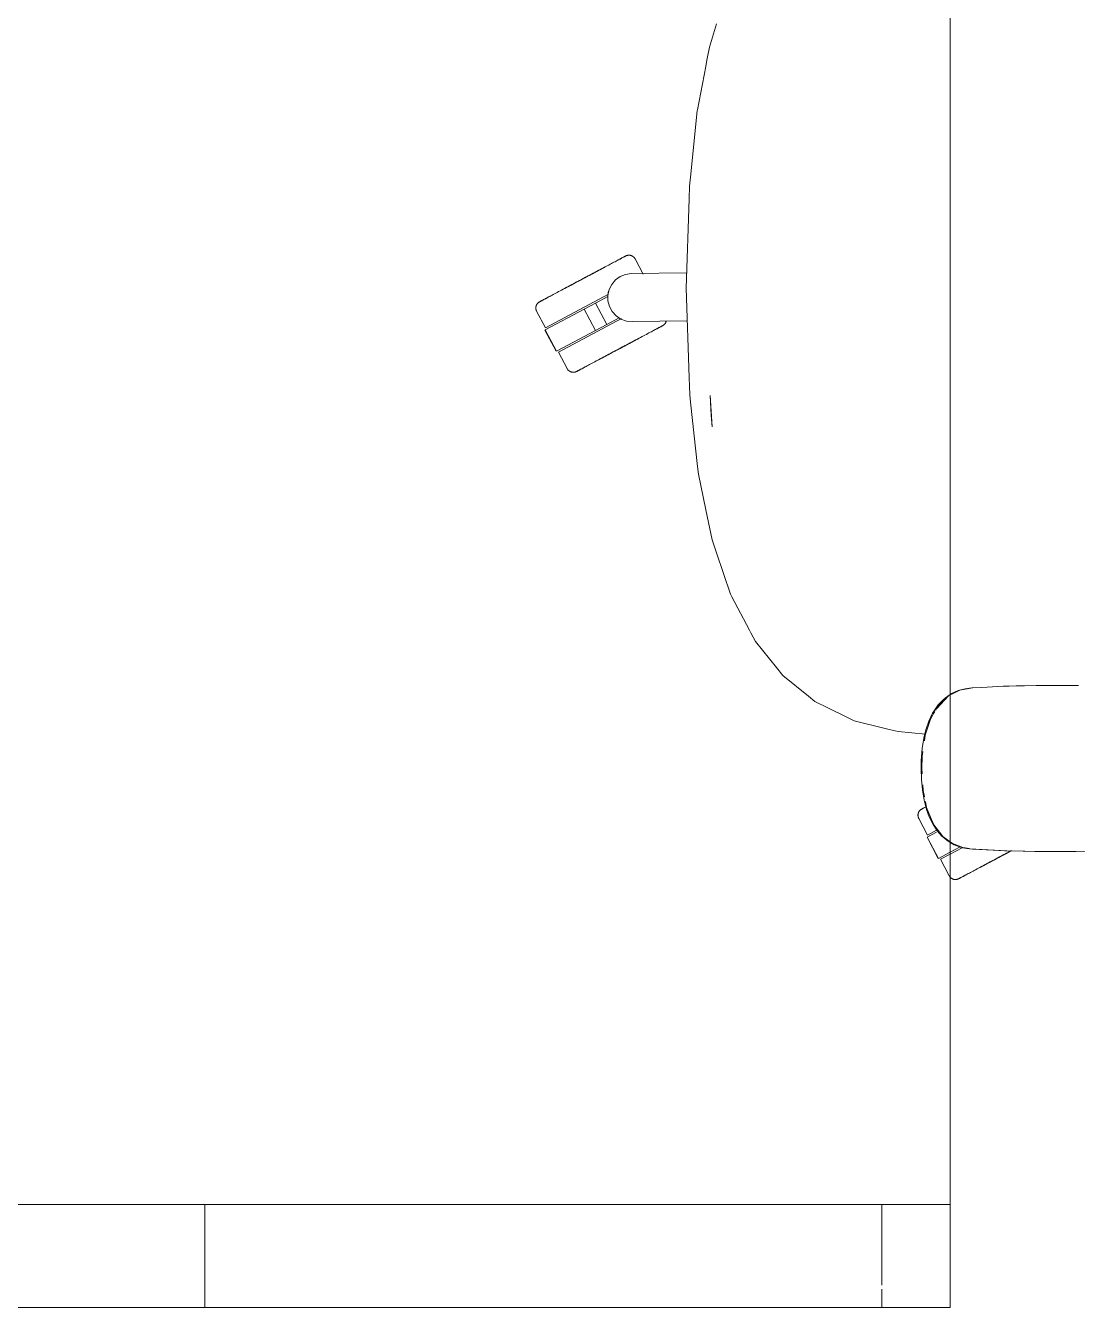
# Model space of a CAD drawing. Header units: millimetres. Extents: x 90978 to 295199, y -4084 to 97293.
# Drawn here: x 199458 to 200071, y 30563 to 31310 of the extents above; entities that cross this region are included whole.
import ezdxf

# ---------------------------------------------------------------- set-up
doc = ezdxf.new("R2010")
doc.units = ezdxf.units.MM
doc.header["$MEASUREMENT"] = 0
doc.layers.add('G-IMPT', color=8, linetype='CONTINUOUS', lineweight=9)
doc.layers.add('I-FURN', color=8, linetype='CONTINUOUS', lineweight=9)

msp = doc.modelspace()

# ---------------------------------------------------------------- linework, layer by layer
at = {"layer": 'G-IMPT'}
for p, q in [((199860.71, 31311.17), (199856.51, 31297.56)), ((199856.51, 31297.56), (199855.05, 31289.96)), ((199854.35, 31286.29), (199855.05, 31289.96)), ((199854.35, 31286.29), (199849.48, 31260.91)), ((199849.39, 31260.45), (199845.57, 31223.46)), ((199849.39, 31260.45), (199849.48, 31260.91)), ((199845.57, 31223.46), (199844.84, 31216.39)), ((199844.62, 31209.13), (199844.84, 31216.39)), ((199843, 31156.97), (199844.62, 31209.13)), ((199844.7, 31104.79), (199843, 31156.97)), ((199844.7, 31104.79), (199845.03, 31094.84)), ((199845.51, 31090.47), (199845.03, 31094.84)), ((199845.51, 31090.47), (199849.64, 31053.03)), ((199856.91, 31094.31), (199858.16, 31076.03)), ((199856.91, 31094.31), (199857.55, 31082.97)), ((199858.16, 31076.03), (199857.55, 31082.97)), ((199850.13, 31048.61), (199849.64, 31053.03)), ((199854.47, 31027.67), (199850.13, 31048.61)), ((199854.47, 31027.67), (199855.24, 31023.99)), ((199855.24, 31023.99), (199858.11, 31010.16)), ((199860.63, 31002.73), (199858.11, 31010.16)), ((199860.63, 31002.73), (199868.77, 30978.64)), ((199869.65, 30976.98), (199868.77, 30978.64)), ((199879.95, 30957.47), (199869.65, 30976.98)), ((199879.95, 30957.47), (199880.67, 30956.1)), ((199883.38, 30950.97), (199880.67, 30956.1)), ((199883.38, 30950.97), (199895.59, 30935.83)), ((199899.35, 30931.17), (199895.59, 30935.83)), ((199914.3, 30919), (199899.35, 30931.17)), ((200005.61, 30923.43), (200001.65, 30922.36)), ((200002.49, 30922.56), (200009.84, 30923.93)), ((200009.61, 30923.93), (200005.61, 30923.43)), ((200015.28, 30924.21), (200009.61, 30923.93)), ((200015.28, 30924.21), (200027.84, 30924.83)), ((200031.38, 30924.95), (200027.84, 30924.83)), ((200047.05, 30925.33), (200031.38, 30924.95)), ((200035.43, 30925.04), (200037.88, 30925.15)), ((200040.33, 30925.16), (200038.11, 30925.16)), ((200047.05, 30925.33), (200051.56, 30925.38)), ((200051.56, 30925.38), (200066.28, 30925.38)), ((200071.75, 30925.3), (200066.28, 30925.38)), ((199914.3, 30919), (199917.95, 30916.02)), ((199917.95, 30916.02), (199925.12, 30912.5)), ((199989.1, 30911.96), (199996, 30919.35)), ((199992.78, 30917.04), (199989.92, 30914)), ((199990.29, 30914.05), (199996, 30919.35)), ((199990.51, 30913.59), (199993.59, 30917.12)), ((199992.78, 30917.04), (199994.11, 30918.18)), ((199996, 30919.35), (199993.59, 30917.12)), ((199996.96, 30920.13), (199994.11, 30918.18)), ((199998.24, 30920.46), (199996.96, 30919.83)), ((199997.33, 30920.38), (200001.65, 30922.36)), ((199998.29, 30920.49), (200002.49, 30922.56)), ((199936.58, 30906.85), (199925.12, 30912.5)), ((199984.46, 30904.53), (199986.67, 30909.17)), ((199985.33, 30905.75), (199986.79, 30908.2)), ((199986.67, 30909.17), (199987.47, 30910.54)), ((199987.07, 30908.67), (199987.93, 30910.11)), ((199989.92, 30914), (199987.47, 30910.54)), ((199988.4, 30910.9), (199990.29, 30914.05)), ((199989.1, 30911.96), (199990.38, 30913.43)), ((199936.58, 30906.85), (199940.95, 30904.7)), ((199940.95, 30904.7), (199958.89, 30900.3)), ((199982.3, 30896.36), (199985.33, 30905.75)), ((199982.72, 30899.44), (199984.46, 30904.53)), ((199958.89, 30900.3), (199961.26, 30899.72)), ((199966.55, 30898.42), (199961.26, 30899.72)), ((199982.43, 30896.98), (199966.55, 30898.42)), ((199981.75, 30895.52), (199980.63, 30888.75)), ((199982.72, 30899.44), (199981.75, 30895.52)), ((199981.83, 30893.06), (199982.3, 30896.36)), ((199980.05, 30881.44), (199980.63, 30888.75)), ((199980.57, 30884.1), (199980.96, 30886.88)), ((199980.05, 30881.44), (199979.96, 30876.93)), ((199980.57, 30884.1), (199980.34, 30876.93)), ((199979.96, 30876.93), (199980.14, 30870.59)), ((199980.71, 30864.44), (199980.14, 30870.59)), ((199980.53, 30873.82), (199980.34, 30876.93)), ((199980.71, 30864.44), (199981.71, 30858.51)), ((199981.13, 30864.11), (199980.93, 30867.31)), ((199981.89, 30860.36), (199981.13, 30864.11)), ((199983.14, 30853.03), (199981.71, 30858.51)), ((199983.16, 30854.14), (199982.46, 30857.61)), ((199983.14, 30853.03), (199984.73, 30848.7)), ((199983.16, 30854.14), (199985.49, 30848.52)), ((199986.71, 30844.62), (199984.73, 30848.7)), ((199987.33, 30844.13), (199985.49, 30848.52)), ((199986.71, 30844.62), (199989.36, 30840.57)), ((199992.55, 30837.34), (199987.33, 30844.13)), ((199989.36, 30840.57), (199992.03, 30837.54)), ((199995.77, 30834.46), (199992.03, 30837.54)), ((199996.96, 30834.07), (199992.55, 30837.34)), ((199996.96, 30833.78), (199995.77, 30834.46)), ((199998.17, 30833.17), (199996.96, 30834.07)), ((199999.2, 30832.5), (199996.96, 30833.78)), ((200004.37, 30830.76), (199998.17, 30833.17)), ((199999.2, 30832.5), (200002.85, 30831.11)), ((200004.19, 30830.74), (200002.85, 30831.11)), ((200004.19, 30830.74), (200006.59, 30830.3)), ((200004.37, 30830.76), (200008.22, 30830.18)), ((200008.23, 30830.04), (200006.59, 30830.3)), ((200028.81, 30829), (200008.23, 30830.04)), ((200030.02, 30828.96), (200008.23, 30830.04)), ((200008.23, 30830.04), (200009.84, 30829.93)), ((200030.02, 30828.96), (200009.84, 30829.93)), ((200050.2, 30828.49), (200028.81, 30829)), ((200040.37, 30828.65), (200028.81, 30829)), ((200028.81, 30829), (200030.02, 30828.96)), ((200050.2, 30828.49), (200030.02, 30828.96)), ((200070.39, 30828.54), (200040.37, 30828.65)), ((200050.2, 30828.49), (200040.37, 30828.65)), ((200040.37, 30828.65), (200059.6, 30828.45)), ((200048.17, 30828.51), (200046.26, 30828.58)), ((200050.2, 30828.53), (200048.17, 30828.51)), ((200070.39, 30828.54), (200050.2, 30828.49)), ((200070.39, 30828.54), (200059.6, 30828.45)), ((200070.39, 30828.54), (200078.81, 30828.7))]:
    msp.add_line(p, q, dxfattribs=at)
at = {"layer": 'I-FURN'}
for p, q in [((199996.96, 30562.73), (199996.96, 32162.73)), ((199996.96, 32162.73), (199996.96, 30562.73)), ((199796.12, 31169.58), (199795.27, 31169.12)), ((199795.66, 31169.33), (199796.51, 31169.78)), ((199796.96, 31170.02), (199796.12, 31169.58)), ((199797.77, 31170.45), (199796.96, 31170.02)), ((199798.56, 31170.87), (199797.77, 31170.45)), ((199799.32, 31171.28), (199798.56, 31170.87)), ((199800.05, 31171.67), (199799.32, 31171.28)), ((199800.76, 31172.04), (199800.05, 31171.67)), ((199801.44, 31172.4), (199800.76, 31172.04)), ((199802.09, 31172.75), (199801.44, 31172.4)), ((199802.7, 31173.07), (199802.09, 31172.75)), ((199803.29, 31173.39), (199802.7, 31173.07)), ((199802.98, 31173.22), (199803.54, 31173.52)), ((199803.84, 31173.68), (199803.29, 31173.39)), ((199803.54, 31173.52), (199804.08, 31173.81)), ((199804.36, 31173.95), (199803.84, 31173.68)), ((199804.08, 31173.81), (199804.58, 31174.07)), ((199804.84, 31174.21), (199804.36, 31173.95)), ((199804.58, 31174.07), (199805.05, 31174.32)), ((199805.28, 31174.45), (199804.84, 31174.21)), ((199805.05, 31174.32), (199805.48, 31174.55)), ((199805.69, 31174.66), (199805.28, 31174.45)), ((199805.48, 31174.55), (199805.87, 31174.76)), ((199806.07, 31174.86), (199805.69, 31174.66)), ((199805.87, 31174.76), (199806.23, 31174.95)), ((199806.4, 31175.04), (199806.07, 31174.86)), ((199806.23, 31174.95), (199806.54, 31175.12)), ((199806.7, 31175.2), (199806.4, 31175.04)), ((199806.54, 31175.12), (199806.82, 31175.26)), ((199806.96, 31175.34), (199806.7, 31175.2)), ((199806.82, 31175.26), (199807.06, 31175.39)), ((199807.18, 31175.45), (199806.96, 31175.34)), ((199807.06, 31175.39), (199807.26, 31175.5)), ((199807.36, 31175.55), (199807.18, 31175.45)), ((199807.26, 31175.5), (199807.43, 31175.59)), ((199807.5, 31175.62), (199807.36, 31175.55)), ((199807.43, 31175.59), (199807.55, 31175.65)), ((199807.6, 31175.68), (199807.5, 31175.62)), ((199807.55, 31175.65), (199807.63, 31175.69)), ((199807.66, 31175.71), (199807.6, 31175.68)), ((199807.63, 31175.69), (199807.67, 31175.72)), ((199807.68, 31175.72), (199807.66, 31175.71)), ((199807.67, 31175.72), (199807.68, 31175.72)), ((199807.68, 31175.72), (199807.82, 31175.79)), ((199807.82, 31175.79), (199807.97, 31175.86)), ((199807.97, 31175.86), (199808.12, 31175.92)), ((199808.12, 31175.92), (199808.27, 31175.98)), ((199808.27, 31175.98), (199808.42, 31176.02)), ((199808.42, 31176.02), (199808.58, 31176.07)), ((199808.58, 31176.07), (199808.73, 31176.1)), ((199808.73, 31176.1), (199808.89, 31176.13)), ((199808.89, 31176.13), (199809.05, 31176.16)), ((199809.05, 31176.16), (199809.21, 31176.18)), ((199809.21, 31176.18), (199809.37, 31176.19)), ((199809.37, 31176.19), (199809.53, 31176.19)), ((199809.53, 31176.19), (199809.7, 31176.19)), ((199809.7, 31176.19), (199809.86, 31176.18)), ((199809.86, 31176.18), (199810.02, 31176.17)), ((199810.02, 31176.17), (199810.18, 31176.15)), ((199810.18, 31176.15), (199810.34, 31176.12)), ((199810.34, 31176.12), (199810.49, 31176.08)), ((199810.49, 31176.08), (199810.65, 31176.04)), ((199810.65, 31176.04), (199810.8, 31176)), ((199810.8, 31176), (199810.96, 31175.95)), ((199810.96, 31175.95), (199811.11, 31175.89)), ((199811.11, 31175.89), (199811.25, 31175.82)), ((199811.25, 31175.82), (199811.4, 31175.75)), ((199811.4, 31175.75), (199811.54, 31175.68)), ((199811.54, 31175.68), (199811.68, 31175.59)), ((199811.68, 31175.59), (199811.82, 31175.51)), ((199811.82, 31175.51), (199811.95, 31175.41)), ((199811.95, 31175.41), (199812.08, 31175.32)), ((199812.08, 31175.32), (199812.2, 31175.21)), ((199812.2, 31175.21), (199812.32, 31175.11)), ((199812.32, 31175.11), (199812.44, 31174.99)), ((199812.44, 31174.99), (199812.55, 31174.88)), ((199812.55, 31174.88), (199812.65, 31174.76)), ((199812.65, 31174.76), (199812.76, 31174.63)), ((199812.76, 31174.63), (199812.85, 31174.5)), ((199812.85, 31174.5), (199812.94, 31174.37)), ((199812.94, 31174.37), (199813.03, 31174.23)), ((199813.03, 31174.23), (199813.11, 31174.09)), ((199813.11, 31174.09), (199813.13, 31174.05)), ((199817.83, 31165.21), (199813.13, 31174.05)), ((199781.26, 31161.68), (199782.27, 31162.21)), ((199782.81, 31162.5), (199781.81, 31161.96)), ((199782.27, 31162.21), (199783.27, 31162.74)), ((199783.82, 31163.03), (199782.81, 31162.5)), ((199783.27, 31162.74), (199784.28, 31163.28)), ((199784.82, 31163.57), (199783.82, 31163.03)), ((199784.28, 31163.28), (199785.28, 31163.81)), ((199785.82, 31164.1), (199784.82, 31163.57)), ((199785.28, 31163.81), (199786.28, 31164.34)), ((199786.81, 31164.63), (199785.82, 31164.1)), ((199786.28, 31164.34), (199787.27, 31164.87)), ((199787.8, 31165.15), (199786.81, 31164.63)), ((199787.27, 31164.87), (199788.25, 31165.39)), ((199788.78, 31165.67), (199787.8, 31165.15)), ((199788.25, 31165.39), (199789.23, 31165.91)), ((199789.75, 31166.19), (199788.78, 31165.67)), ((199789.23, 31165.91), (199790.19, 31166.42)), ((199790.71, 31166.7), (199789.75, 31166.19)), ((199790.19, 31166.42), (199791.14, 31166.93)), ((199791.65, 31167.2), (199790.71, 31166.7)), ((199791.14, 31166.93), (199792.08, 31167.43)), ((199792.58, 31167.69), (199791.65, 31167.2)), ((199792.08, 31167.43), (199793, 31167.92)), ((199793.49, 31168.18), (199792.58, 31167.69)), ((199793, 31167.92), (199793.91, 31168.4)), ((199794.39, 31168.65), (199793.49, 31168.18)), ((199793.91, 31168.4), (199794.79, 31168.87)), ((199795.27, 31169.12), (199794.39, 31168.65)), ((199794.79, 31168.87), (199795.66, 31169.33)), ((199801.72, 31161.75), (199804.47, 31163.71)), ((199804.47, 31163.71), (199807.6, 31164.96)), ((199807.6, 31164.96), (199810.94, 31165.43)), ((199810.94, 31165.43), (199843.28, 31165.99)), ((199768.57, 31154.93), (199767.75, 31154.49)), ((199769.42, 31155.38), (199768.57, 31154.93)), ((199770.29, 31155.84), (199769.42, 31155.38)), ((199771.17, 31156.31), (199770.29, 31155.84)), ((199772.08, 31156.79), (199771.17, 31156.31)), ((199771.59, 31156.53), (199772.5, 31157.02)), ((199773, 31157.28), (199772.08, 31156.79)), ((199772.5, 31157.02), (199773.43, 31157.51)), ((199773.94, 31157.78), (199773, 31157.28)), ((199773.43, 31157.51), (199774.38, 31158.01)), ((199774.89, 31158.29), (199773.94, 31157.78)), ((199774.38, 31158.01), (199775.33, 31158.52)), ((199775.85, 31158.8), (199774.89, 31158.29)), ((199775.33, 31158.52), (199776.3, 31159.04)), ((199776.83, 31159.32), (199775.85, 31158.8)), ((199776.3, 31159.04), (199777.28, 31159.56)), ((199777.81, 31159.84), (199776.83, 31159.32)), ((199777.28, 31159.56), (199778.27, 31160.08)), ((199778.8, 31160.37), (199777.81, 31159.84)), ((199778.27, 31160.08), (199779.26, 31160.61)), ((199779.8, 31160.9), (199778.8, 31160.37)), ((199779.26, 31160.61), (199780.26, 31161.14)), ((199780.8, 31161.43), (199779.8, 31160.9)), ((199780.26, 31161.14), (199781.26, 31161.68)), ((199781.81, 31161.96), (199780.8, 31161.43)), ((199797.27, 31152.88), (199798.02, 31156.17)), ((199798.02, 31156.17), (199799.53, 31159.19)), ((199799.53, 31159.19), (199801.72, 31161.75)), ((199755.57, 31146.97), (199755.63, 31147.11)), ((199755.63, 31147.11), (199755.7, 31147.26)), ((199755.7, 31147.26), (199755.78, 31147.4)), ((199755.78, 31147.4), (199755.86, 31147.54)), ((199755.86, 31147.54), (199755.95, 31147.68)), ((199755.95, 31147.68), (199756.04, 31147.81)), ((199756.04, 31147.81), (199756.14, 31147.94)), ((199756.14, 31147.94), (199756.24, 31148.06)), ((199756.24, 31148.06), (199756.35, 31148.18)), ((199756.35, 31148.18), (199756.46, 31148.3)), ((199756.46, 31148.3), (199756.58, 31148.41)), ((199756.58, 31148.41), (199756.7, 31148.51)), ((199756.7, 31148.51), (199756.83, 31148.61)), ((199756.83, 31148.61), (199756.96, 31148.71)), ((199756.96, 31148.71), (199757.09, 31148.8)), ((199757.09, 31148.8), (199757.23, 31148.89)), ((199757.23, 31148.89), (199757.37, 31148.97)), ((199757.37, 31148.97), (199757.4, 31148.99)), ((199757.4, 31148.99), (199757.42, 31149)), ((199757.41, 31148.99), (199757.4, 31148.99)), ((199757.45, 31149.01), (199757.41, 31148.99)), ((199757.42, 31149), (199757.48, 31149.03)), ((199757.53, 31149.06), (199757.45, 31149.01)), ((199757.48, 31149.03), (199757.58, 31149.08)), ((199757.65, 31149.12), (199757.53, 31149.06)), ((199757.58, 31149.08), (199757.72, 31149.16)), ((199757.82, 31149.21), (199757.65, 31149.12)), ((199757.72, 31149.16), (199757.9, 31149.25)), ((199758.02, 31149.32), (199757.82, 31149.21)), ((199757.9, 31149.25), (199758.12, 31149.37)), ((199758.26, 31149.44), (199758.02, 31149.32)), ((199758.12, 31149.37), (199758.38, 31149.51)), ((199758.54, 31149.59), (199758.26, 31149.44)), ((199758.38, 31149.51), (199758.68, 31149.67)), ((199758.86, 31149.76), (199758.54, 31149.59)), ((199758.68, 31149.67), (199759.01, 31149.85)), ((199759.21, 31149.95), (199758.86, 31149.76)), ((199759.01, 31149.85), (199759.39, 31150.04)), ((199759.6, 31150.16), (199759.21, 31149.95)), ((199759.39, 31150.04), (199759.8, 31150.26)), ((199760.03, 31150.39), (199759.6, 31150.16)), ((199759.8, 31150.26), (199760.24, 31150.5)), ((199760.5, 31150.63), (199760.03, 31150.39)), ((199760.24, 31150.5), (199760.73, 31150.75)), ((199761, 31150.9), (199760.5, 31150.63)), ((199760.73, 31150.75), (199761.24, 31151.03)), ((199760.89, 31133.85), (199797.61, 31153.38)), ((199761.54, 31151.19), (199761, 31150.9)), ((199761.24, 31151.03), (199761.79, 31151.32)), ((199762.11, 31151.49), (199761.54, 31151.19)), ((199761.79, 31151.32), (199762.38, 31151.63)), ((199762.71, 31151.81), (199762.11, 31151.49)), ((199763.34, 31152.15), (199762.71, 31151.81)), ((199764, 31152.5), (199763.34, 31152.15)), ((199764.7, 31152.87), (199764, 31152.5)), ((199765.42, 31153.25), (199764.7, 31152.87)), ((199766.17, 31153.65), (199765.42, 31153.25)), ((199766.95, 31154.06), (199766.17, 31153.65)), ((199767.75, 31154.49), (199766.95, 31154.06)), ((199783.41, 31144.7), (199790.05, 31148.23)), ((199790.05, 31148.23), (199797.2, 31152.03)), ((199796.62, 31135.87), (199790.05, 31148.23)), ((199797.33, 31149.51), (199797.27, 31152.88)), ((199798.19, 31146.25), (199797.33, 31149.51)), ((199755.27, 31145.56), (199755.28, 31145.72)), ((199755.27, 31145.39), (199755.27, 31145.56)), ((199755.27, 31145.23), (199755.27, 31145.39)), ((199755.28, 31145.07), (199755.27, 31145.23)), ((199755.28, 31145.72), (199755.29, 31145.88)), ((199755.3, 31144.91), (199755.28, 31145.07)), ((199755.29, 31145.88), (199755.31, 31146.04)), ((199755.32, 31144.75), (199755.3, 31144.91)), ((199755.31, 31146.04), (199755.34, 31146.2)), ((199755.35, 31144.59), (199755.32, 31144.75)), ((199755.34, 31146.2), (199755.37, 31146.35)), ((199755.39, 31144.44), (199755.35, 31144.59)), ((199755.37, 31146.35), (199755.41, 31146.51)), ((199755.43, 31144.28), (199755.39, 31144.44)), ((199755.41, 31146.51), (199755.46, 31146.66)), ((199755.48, 31144.13), (199755.43, 31144.28)), ((199755.46, 31146.66), (199755.51, 31146.82)), ((199755.54, 31143.98), (199755.48, 31144.13)), ((199755.51, 31146.82), (199755.57, 31146.97)), ((199755.6, 31143.83), (199755.54, 31143.98)), ((199755.66, 31143.68), (199755.6, 31143.83)), ((199755.74, 31143.54), (199755.66, 31143.68)), ((199755.74, 31143.54), (199760.89, 31133.85)), ((199760.7, 31132.62), (199783.41, 31144.7)), ((199789.98, 31132.33), (199783.41, 31144.7)), ((199803.77, 31139.66), (199796.62, 31135.87)), ((199799.81, 31143.29), (199798.19, 31146.25)), ((199802.09, 31140.8), (199799.81, 31143.29)), ((199804.9, 31138.94), (199802.09, 31140.8)), ((199760.53, 31132.53), (199767.1, 31120.17)), ((199767.28, 31120.26), (199760.7, 31132.62)), ((199789.98, 31132.33), (199767.28, 31120.26)), ((199768.4, 31119.72), (199805.15, 31139.26)), ((199796.62, 31135.87), (199789.98, 31132.33)), ((199808.07, 31137.8), (199804.9, 31138.94)), ((199811.43, 31137.45), (199808.07, 31137.8)), ((199843.62, 31138.01), (199811.43, 31137.45)), ((199823.34, 31131.95), (199823.97, 31132.28)), ((199823.97, 31132.28), (199824.57, 31132.6)), ((199824.88, 31132.77), (199824.3, 31132.46)), ((199824.57, 31132.6), (199825.14, 31132.91)), ((199825.43, 31133.06), (199824.88, 31132.77)), ((199825.14, 31132.91), (199825.68, 31133.19)), ((199825.95, 31133.34), (199825.43, 31133.06)), ((199825.68, 31133.19), (199826.18, 31133.46)), ((199826.43, 31133.59), (199825.95, 31133.34)), ((199826.18, 31133.46), (199826.64, 31133.71)), ((199826.88, 31133.83), (199826.43, 31133.59)), ((199826.64, 31133.71), (199827.07, 31133.93)), ((199827.29, 31134.05), (199826.88, 31133.83)), ((199827.07, 31133.93), (199827.47, 31134.14)), ((199827.66, 31134.25), (199827.29, 31134.05)), ((199827.47, 31134.14), (199827.82, 31134.33)), ((199828, 31134.43), (199827.66, 31134.25)), ((199827.82, 31134.33), (199828.14, 31134.5)), ((199828.29, 31134.58), (199828, 31134.43)), ((199828.14, 31134.5), (199828.42, 31134.65)), ((199828.55, 31134.72), (199828.29, 31134.58)), ((199828.42, 31134.65), (199828.66, 31134.78)), ((199828.77, 31134.84), (199828.55, 31134.72)), ((199828.66, 31134.78), (199828.86, 31134.88)), ((199828.95, 31134.93), (199828.77, 31134.84)), ((199828.86, 31134.88), (199829.02, 31134.97)), ((199829.09, 31135.01), (199828.95, 31134.93)), ((199829.02, 31134.97), (199829.14, 31135.04)), ((199829.19, 31135.06), (199829.09, 31135.01)), ((199829.14, 31135.04), (199829.23, 31135.08)), ((199829.25, 31135.09), (199829.19, 31135.06)), ((199829.23, 31135.08), (199829.27, 31135.1)), ((199829.27, 31135.1), (199829.25, 31135.09)), ((199829.31, 31135.12), (199829.27, 31135.1)), ((199829.27, 31135.1), (199829.27, 31135.1)), ((199829.45, 31135.2), (199829.31, 31135.12)), ((199829.59, 31135.29), (199829.45, 31135.2)), ((199829.72, 31135.38), (199829.59, 31135.29)), ((199829.85, 31135.48), (199829.72, 31135.38)), ((199829.98, 31135.58), (199829.85, 31135.48)), ((199830.1, 31135.68), (199829.98, 31135.58)), ((199830.21, 31135.8), (199830.1, 31135.68)), ((199830.33, 31135.91), (199830.21, 31135.8)), ((199830.43, 31136.03), (199830.33, 31135.91)), ((199830.54, 31136.16), (199830.43, 31136.03)), ((199830.63, 31136.28), (199830.54, 31136.16)), ((199830.73, 31136.42), (199830.63, 31136.28)), ((199830.81, 31136.55), (199830.73, 31136.42)), ((199830.9, 31136.69), (199830.81, 31136.55)), ((199830.97, 31136.83), (199830.9, 31136.69)), ((199831.04, 31136.98), (199830.97, 31136.83)), ((199831.11, 31137.13), (199831.04, 31136.98)), ((199831.17, 31137.28), (199831.11, 31137.13)), ((199831.22, 31137.43), (199831.17, 31137.28)), ((199831.26, 31137.58), (199831.22, 31137.43)), ((199831.3, 31137.74), (199831.26, 31137.58)), ((199808.86, 31124.25), (199809.85, 31124.78)), ((199810.37, 31125.06), (199809.4, 31124.53)), ((199809.85, 31124.78), (199810.82, 31125.29)), ((199811.34, 31125.57), (199810.37, 31125.06)), ((199810.82, 31125.29), (199811.79, 31125.81)), ((199812.3, 31126.08), (199811.34, 31125.57)), ((199811.79, 31125.81), (199812.74, 31126.31)), ((199813.24, 31126.58), (199812.3, 31126.08)), ((199812.74, 31126.31), (199813.67, 31126.81)), ((199814.17, 31127.08), (199813.24, 31126.58)), ((199813.67, 31126.81), (199814.6, 31127.3)), ((199815.09, 31127.56), (199814.17, 31127.08)), ((199814.6, 31127.3), (199815.5, 31127.78)), ((199815.5, 31127.78), (199816.39, 31128.25)), ((199816.39, 31128.25), (199817.26, 31128.72)), ((199817.26, 31128.72), (199818.11, 31129.17)), ((199818.11, 31129.17), (199818.93, 31129.6)), ((199818.93, 31129.6), (199819.73, 31130.03)), ((199819.73, 31130.03), (199820.51, 31130.44)), ((199820.51, 31130.44), (199821.26, 31130.84)), ((199821.26, 31130.84), (199821.98, 31131.23)), ((199821.98, 31131.23), (199822.67, 31131.59)), ((199822.67, 31131.59), (199823.34, 31131.95)), ((199768.4, 31119.72), (199773.55, 31110.04)), ((199795.03, 31116.9), (199795.97, 31117.4)), ((199796.49, 31117.67), (199795.54, 31117.17)), ((199795.97, 31117.4), (199796.93, 31117.91)), ((199797.45, 31118.18), (199796.49, 31117.67)), ((199796.93, 31117.91), (199797.9, 31118.42)), ((199798.43, 31118.7), (199797.45, 31118.18)), ((199797.9, 31118.42), (199798.88, 31118.94)), ((199799.41, 31119.22), (199798.43, 31118.7)), ((199798.88, 31118.94), (199799.86, 31119.47)), ((199800.4, 31119.75), (199799.41, 31119.22)), ((199799.86, 31119.47), (199800.86, 31120)), ((199801.4, 31120.28), (199800.4, 31119.75)), ((199800.86, 31120), (199801.86, 31120.53)), ((199802.4, 31120.81), (199801.4, 31120.28)), ((199801.86, 31120.53), (199802.86, 31121.06)), ((199803.4, 31121.35), (199802.4, 31120.81)), ((199802.86, 31121.06), (199803.86, 31121.59)), ((199804.41, 31121.88), (199803.4, 31121.35)), ((199803.86, 31121.59), (199804.87, 31122.13)), ((199805.41, 31122.42), (199804.41, 31121.88)), ((199804.87, 31122.13), (199805.87, 31122.66)), ((199806.42, 31122.95), (199805.41, 31122.42)), ((199805.87, 31122.66), (199806.88, 31123.2)), ((199807.41, 31123.48), (199806.42, 31122.95)), ((199806.88, 31123.2), (199807.87, 31123.73)), ((199808.41, 31124.01), (199807.41, 31123.48)), ((199807.87, 31123.73), (199808.86, 31124.25)), ((199809.4, 31124.53), (199808.41, 31124.01)), ((199773.57, 31110), (199773.55, 31110.04)), ((199773.65, 31109.86), (199773.57, 31110)), ((199773.73, 31109.72), (199773.65, 31109.86)), ((199773.83, 31109.59), (199773.73, 31109.72)), ((199781.63, 31109.77), (199781.2, 31109.54)), ((199781.39, 31109.65), (199781.84, 31109.88)), ((199782.1, 31110.02), (199781.63, 31109.77)), ((199781.84, 31109.88), (199782.32, 31110.14)), ((199782.6, 31110.29), (199782.1, 31110.02)), ((199782.32, 31110.14), (199782.84, 31110.41)), ((199783.13, 31110.57), (199782.6, 31110.29)), ((199782.84, 31110.41), (199783.39, 31110.71)), ((199783.7, 31110.87), (199783.13, 31110.57)), ((199783.39, 31110.71), (199783.97, 31111.02)), ((199783.97, 31111.02), (199784.59, 31111.35)), ((199784.59, 31111.35), (199785.24, 31111.69)), ((199785.24, 31111.69), (199785.92, 31112.05)), ((199785.92, 31112.05), (199786.62, 31112.43)), ((199786.62, 31112.43), (199787.36, 31112.82)), ((199787.36, 31112.82), (199788.12, 31113.22)), ((199788.12, 31113.22), (199788.91, 31113.64)), ((199788.91, 31113.64), (199789.72, 31114.07)), ((199789.72, 31114.07), (199790.55, 31114.52)), ((199791.01, 31114.76), (199790.17, 31114.31)), ((199790.55, 31114.52), (199791.41, 31114.97)), ((199791.88, 31115.22), (199791.01, 31114.76)), ((199791.41, 31114.97), (199792.29, 31115.44)), ((199792.77, 31115.69), (199791.88, 31115.22)), ((199792.29, 31115.44), (199793.18, 31115.92)), ((199793.68, 31116.18), (199792.77, 31115.69)), ((199793.18, 31115.92), (199794.1, 31116.4)), ((199794.6, 31116.67), (199793.68, 31116.18)), ((199794.1, 31116.4), (199795.03, 31116.9)), ((199795.54, 31117.17), (199794.6, 31116.67)), ((199773.92, 31109.46), (199773.83, 31109.59)), ((199774.02, 31109.34), (199773.92, 31109.46)), ((199774.13, 31109.22), (199774.02, 31109.34)), ((199774.24, 31109.1), (199774.13, 31109.22)), ((199774.36, 31108.99), (199774.24, 31109.1)), ((199774.48, 31108.88), (199774.36, 31108.99)), ((199774.6, 31108.78), (199774.48, 31108.88)), ((199774.73, 31108.68), (199774.6, 31108.78)), ((199774.86, 31108.59), (199774.73, 31108.68)), ((199775, 31108.5), (199774.86, 31108.59)), ((199775.13, 31108.42), (199775, 31108.5)), ((199775.28, 31108.34), (199775.13, 31108.42)), ((199775.42, 31108.27), (199775.28, 31108.34)), ((199775.57, 31108.21), (199775.42, 31108.27)), ((199775.72, 31108.15), (199775.57, 31108.21)), ((199775.87, 31108.09), (199775.72, 31108.15)), ((199776.03, 31108.05), (199775.87, 31108.09)), ((199776.18, 31108.01), (199776.03, 31108.05)), ((199776.34, 31107.97), (199776.18, 31108.01)), ((199776.5, 31107.95), (199776.34, 31107.97)), ((199776.66, 31107.93), (199776.5, 31107.95)), ((199776.82, 31107.91), (199776.66, 31107.93)), ((199776.98, 31107.9), (199776.82, 31107.91)), ((199777.14, 31107.9), (199776.98, 31107.9)), ((199777.3, 31107.91), (199777.14, 31107.9)), ((199777.46, 31107.92), (199777.3, 31107.91)), ((199777.62, 31107.93), (199777.46, 31107.92)), ((199777.78, 31107.96), (199777.62, 31107.93)), ((199777.94, 31107.99), (199777.78, 31107.96)), ((199778.1, 31108.02), (199777.94, 31107.99)), ((199778.25, 31108.07), (199778.1, 31108.02)), ((199778.41, 31108.12), (199778.25, 31108.07)), ((199778.56, 31108.17), (199778.41, 31108.12)), ((199778.71, 31108.23), (199778.56, 31108.17)), ((199778.86, 31108.3), (199778.71, 31108.23)), ((199779, 31108.37), (199778.86, 31108.3)), ((199779.05, 31108.4), (199779, 31108.38)), ((199779, 31108.38), (199779, 31108.37)), ((199779, 31108.37), (199779.02, 31108.38)), ((199779.02, 31108.38), (199779.08, 31108.42)), ((199779.13, 31108.44), (199779.05, 31108.4)), ((199779.08, 31108.42), (199779.18, 31108.47)), ((199779.25, 31108.51), (199779.13, 31108.44)), ((199779.18, 31108.47), (199779.32, 31108.54)), ((199779.41, 31108.59), (199779.25, 31108.51)), ((199779.32, 31108.54), (199779.5, 31108.64)), ((199779.61, 31108.7), (199779.41, 31108.59)), ((199779.5, 31108.64), (199779.72, 31108.76)), ((199779.85, 31108.83), (199779.61, 31108.7)), ((199779.72, 31108.76), (199779.98, 31108.89)), ((199780.13, 31108.98), (199779.85, 31108.83)), ((199779.98, 31108.89), (199780.28, 31109.05)), ((199780.45, 31109.14), (199780.13, 31108.98)), ((199780.28, 31109.05), (199780.61, 31109.23)), ((199780.81, 31109.33), (199780.45, 31109.14)), ((199780.61, 31109.23), (199780.98, 31109.43)), ((199781.2, 31109.54), (199780.81, 31109.33)), ((199780.98, 31109.43), (199781.39, 31109.65)), ((199978.12, 30849.82), (199978.13, 30849.98)), ((199978.12, 30849.66), (199978.12, 30849.82)), ((199978.12, 30849.5), (199978.12, 30849.66)), ((199978.14, 30849.33), (199978.12, 30849.5)), ((199978.13, 30849.98), (199978.15, 30850.14)), ((199978.15, 30849.17), (199978.14, 30849.33)), ((199978.15, 30850.14), (199978.17, 30850.3)), ((199978.18, 30849.01), (199978.15, 30849.17)), ((199978.17, 30850.3), (199978.19, 30850.46)), ((199978.21, 30848.86), (199978.18, 30849.01)), ((199978.19, 30850.46), (199978.23, 30850.62)), ((199978.24, 30848.7), (199978.21, 30848.86)), ((199978.23, 30850.62), (199978.27, 30850.77)), ((199978.29, 30848.54), (199978.24, 30848.7)), ((199978.27, 30850.77), (199978.31, 30850.93)), ((199978.34, 30848.39), (199978.29, 30848.54)), ((199978.31, 30850.93), (199978.37, 30851.08)), ((199978.39, 30848.24), (199978.34, 30848.39)), ((199978.37, 30851.08), (199978.42, 30851.23)), ((199978.45, 30848.09), (199978.39, 30848.24)), ((199978.42, 30851.23), (199978.49, 30851.38)), ((199978.49, 30851.38), (199978.56, 30851.52)), ((199978.56, 30851.52), (199978.64, 30851.66)), ((199978.64, 30851.66), (199978.72, 30851.8)), ((199978.72, 30851.8), (199978.8, 30851.94)), ((199978.8, 30851.94), (199978.9, 30852.07)), ((199978.9, 30852.07), (199978.99, 30852.2)), ((199978.99, 30852.2), (199979.1, 30852.32)), ((199979.1, 30852.32), (199979.21, 30852.44)), ((199979.21, 30852.44), (199979.32, 30852.56)), ((199979.32, 30852.56), (199979.43, 30852.67)), ((199979.43, 30852.67), (199979.56, 30852.78)), ((199979.56, 30852.78), (199979.68, 30852.88)), ((199979.68, 30852.88), (199979.81, 30852.97)), ((199979.81, 30852.97), (199979.94, 30853.06)), ((199979.94, 30853.06), (199980.08, 30853.15)), ((199980.08, 30853.15), (199980.22, 30853.23)), ((199980.22, 30853.23), (199980.26, 30853.25)), ((199980.31, 30853.28), (199980.26, 30853.25)), ((199980.26, 30853.25), (199980.28, 30853.26)), ((199980.26, 30853.25), (199980.26, 30853.25)), ((199980.28, 30853.26), (199980.34, 30853.29)), ((199980.39, 30853.32), (199980.31, 30853.28)), ((199980.34, 30853.29), (199980.44, 30853.35)), ((199980.51, 30853.38), (199980.39, 30853.32)), ((199980.44, 30853.35), (199980.58, 30853.42)), ((199980.67, 30853.47), (199980.51, 30853.38)), ((199980.58, 30853.42), (199980.76, 30853.52)), ((199980.87, 30853.58), (199980.67, 30853.47)), ((199980.76, 30853.52), (199980.98, 30853.63)), ((199981.11, 30853.7), (199980.87, 30853.58)), ((199980.98, 30853.63), (199981.24, 30853.77)), ((199981.39, 30853.85), (199981.11, 30853.7)), ((199981.24, 30853.77), (199981.53, 30853.93)), ((199981.71, 30854.02), (199981.39, 30853.85)), ((199981.53, 30853.93), (199981.87, 30854.11)), ((199982.07, 30854.21), (199981.71, 30854.02)), ((199981.87, 30854.11), (199982.24, 30854.3)), ((199982.46, 30854.42), (199982.07, 30854.21)), ((199982.24, 30854.3), (199982.65, 30854.52)), ((199982.89, 30854.65), (199982.46, 30854.42)), ((199978.52, 30847.94), (199978.45, 30848.09)), ((199978.59, 30847.8), (199978.52, 30847.94)), ((199978.59, 30847.8), (199983.74, 30838.11)), ((199983.74, 30838.11), (199988.93, 30840.87)), ((199983.39, 30836.79), (199989.96, 30824.43)), ((199983.56, 30836.88), (199988.85, 30839.7)), ((199990.13, 30824.52), (199983.56, 30836.88)), ((199996.82, 30828.08), (199990.13, 30824.52)), ((199991.25, 30823.99), (199996.54, 30826.8)), ((199996.54, 30826.8), (200003.92, 30830.72)), ((200002.64, 30831.17), (199996.82, 30828.08)), ((200025.71, 30825.32), (200026.72, 30825.86)), ((200027.26, 30826.14), (200026.26, 30825.61)), ((200026.72, 30825.86), (200027.73, 30826.39)), ((200028.27, 30826.68), (200027.26, 30826.14)), ((200027.73, 30826.39), (200028.73, 30826.92)), ((200029.27, 30827.21), (200028.27, 30826.68)), ((200028.73, 30826.92), (200029.73, 30827.46)), ((200030.27, 30827.74), (200029.27, 30827.21)), ((200029.73, 30827.46), (200030.73, 30827.99)), ((200031.26, 30828.27), (200030.27, 30827.74)), ((200030.73, 30827.99), (200031.72, 30828.51)), ((200032.25, 30828.8), (200031.26, 30828.27)), ((200031.72, 30828.51), (200032.7, 30829.04)), ((199991.25, 30823.99), (199996.4, 30814.3)), ((200011.76, 30817.9), (200012.57, 30818.33)), ((200012.57, 30818.33), (200013.41, 30818.78)), ((200013.87, 30819.02), (200013.02, 30818.57)), ((200013.41, 30818.78), (200014.27, 30819.23)), ((200014.74, 30819.48), (200013.87, 30819.02)), ((200014.27, 30819.23), (200015.14, 30819.7)), ((200015.62, 30819.96), (200014.74, 30819.48)), ((200015.14, 30819.7), (200016.04, 30820.18)), ((200016.53, 30820.44), (200015.62, 30819.96)), ((200016.04, 30820.18), (200016.95, 30820.66)), ((200017.45, 30820.93), (200016.53, 30820.44)), ((200016.95, 30820.66), (200017.88, 30821.16)), ((200018.39, 30821.43), (200017.45, 30820.93)), ((200017.88, 30821.16), (200018.83, 30821.66)), ((200019.34, 30821.93), (200018.39, 30821.43)), ((200018.83, 30821.66), (200019.78, 30822.17)), ((200020.31, 30822.45), (200019.34, 30821.93)), ((200019.78, 30822.17), (200020.75, 30822.68)), ((200021.28, 30822.96), (200020.31, 30822.45)), ((200020.75, 30822.68), (200021.73, 30823.2)), ((200022.26, 30823.49), (200021.28, 30822.96)), ((200021.73, 30823.2), (200022.72, 30823.73)), ((200023.25, 30824.01), (200022.26, 30823.49)), ((200022.72, 30823.73), (200023.71, 30824.26)), ((200024.25, 30824.54), (200023.25, 30824.01)), ((200023.71, 30824.26), (200024.71, 30824.79)), ((200025.25, 30825.08), (200024.25, 30824.54)), ((200024.71, 30824.79), (200025.71, 30825.32)), ((200026.26, 30825.61), (200025.25, 30825.08)), ((199996.42, 30814.26), (199996.4, 30814.3)), ((199996.5, 30814.12), (199996.42, 30814.26)), ((199996.59, 30813.99), (199996.5, 30814.12)), ((199996.68, 30813.85), (199996.59, 30813.99)), ((199996.78, 30813.72), (199996.68, 30813.85)), ((199996.88, 30813.6), (199996.78, 30813.72)), ((199996.98, 30813.48), (199996.88, 30813.6)), ((199997.1, 30813.36), (199996.98, 30813.48)), ((199997.21, 30813.25), (199997.1, 30813.36)), ((199997.33, 30813.14), (199997.21, 30813.25)), ((199997.45, 30813.04), (199997.33, 30813.14)), ((199997.58, 30812.94), (199997.45, 30813.04)), ((199997.72, 30812.85), (199997.58, 30812.94)), ((199997.85, 30812.76), (199997.72, 30812.85)), ((199997.99, 30812.68), (199997.85, 30812.76)), ((199998.13, 30812.6), (199997.99, 30812.68)), ((199998.28, 30812.53), (199998.13, 30812.6)), ((199998.42, 30812.47), (199998.28, 30812.53)), ((199998.57, 30812.41), (199998.42, 30812.47)), ((199998.73, 30812.36), (199998.57, 30812.41)), ((199998.88, 30812.31), (199998.73, 30812.36)), ((199999.04, 30812.27), (199998.88, 30812.31)), ((199999.2, 30812.24), (199999.04, 30812.27)), ((199999.35, 30812.21), (199999.2, 30812.24)), ((199999.51, 30812.19), (199999.35, 30812.21)), ((199999.67, 30812.17), (199999.51, 30812.19)), ((199999.84, 30812.16), (199999.67, 30812.17)), ((200000, 30812.16), (199999.84, 30812.16)), ((200000.16, 30812.17), (200000, 30812.16)), ((200000.32, 30812.18), (200000.16, 30812.17)), ((200000.48, 30812.2), (200000.32, 30812.18)), ((200000.64, 30812.22), (200000.48, 30812.2)), ((200000.8, 30812.25), (200000.64, 30812.22)), ((200000.95, 30812.29), (200000.8, 30812.25)), ((200001.11, 30812.33), (200000.95, 30812.29)), ((200001.26, 30812.38), (200001.11, 30812.33)), ((200001.41, 30812.43), (200001.26, 30812.38)), ((200001.56, 30812.49), (200001.41, 30812.43)), ((200001.71, 30812.56), (200001.56, 30812.49)), ((200001.85, 30812.63), (200001.71, 30812.56)), ((200001.86, 30812.64), (200001.85, 30812.63)), ((200001.85, 30812.63), (200001.87, 30812.64)), ((200001.9, 30812.66), (200001.86, 30812.64)), ((200001.87, 30812.64), (200001.93, 30812.68)), ((200001.98, 30812.7), (200001.9, 30812.66)), ((200001.93, 30812.68), (200002.03, 30812.73)), ((200002.11, 30812.77), (200001.98, 30812.7)), ((200002.03, 30812.73), (200002.18, 30812.8)), ((200002.27, 30812.85), (200002.11, 30812.77)), ((200002.18, 30812.8), (200002.36, 30812.9)), ((200002.47, 30812.96), (200002.27, 30812.85)), ((200002.36, 30812.9), (200002.57, 30813.02)), ((200002.71, 30813.09), (200002.47, 30812.96)), ((200002.57, 30813.02), (200002.83, 30813.15)), ((200002.99, 30813.24), (200002.71, 30813.09)), ((200002.83, 30813.15), (200003.13, 30813.31)), ((200003.31, 30813.41), (200002.99, 30813.24)), ((200003.13, 30813.31), (200003.47, 30813.49)), ((200003.66, 30813.6), (200003.31, 30813.41)), ((200003.47, 30813.49), (200003.84, 30813.69)), ((200004.06, 30813.8), (200003.66, 30813.6)), ((200003.84, 30813.69), (200004.25, 30813.91)), ((200004.48, 30814.03), (200004.06, 30813.8)), ((200004.25, 30813.91), (200004.69, 30814.14)), ((200004.95, 30814.28), (200004.48, 30814.03)), ((200004.69, 30814.14), (200005.18, 30814.4)), ((200005.45, 30814.55), (200004.95, 30814.28)), ((200005.18, 30814.4), (200005.69, 30814.68)), ((200005.99, 30814.83), (200005.45, 30814.55)), ((200005.69, 30814.68), (200006.24, 30814.97)), ((200006.56, 30815.13), (200005.99, 30814.83)), ((200006.24, 30814.97), (200006.83, 30815.28)), ((200006.83, 30815.28), (200007.45, 30815.61)), ((200007.45, 30815.61), (200008.09, 30815.95)), ((200008.09, 30815.95), (200008.77, 30816.31)), ((200008.77, 30816.31), (200009.48, 30816.69)), ((200009.48, 30816.69), (200010.21, 30817.08)), ((200010.21, 30817.08), (200010.97, 30817.48)), ((200010.97, 30817.48), (200011.76, 30817.9)), ((199956.96, 30622.73), (198436.96, 30622.73)), ((199431.96, 30622.73), (199562.33, 30622.73)), ((199562.33, 30622.73), (199996.96, 30622.73)), ((199562.33, 30562.73), (199562.33, 30622.73)), ((199562.33, 30562.73), (199562.33, 30622.73)), ((199996.96, 30622.73), (199956.96, 30622.73)), ((199956.96, 30575.63), (199956.96, 30622.73)), ((199956.96, 30575.63), (199956.96, 30622.73)), ((199996.96, 30562.73), (199996.96, 30622.73)), ((199996.96, 30562.73), (199996.96, 30622.73)), ((199956.96, 30562.73), (199956.96, 30573.31)), ((199956.96, 30562.73), (199956.96, 30573.31)), ((198436.96, 30562.73), (199956.96, 30562.73)), ((199196.96, 30562.73), (199996.96, 30562.73)), ((199996.96, 30562.73), (199196.96, 30562.73)), ((199562.33, 30562.73), (199431.96, 30562.73)), ((199996.96, 30562.73), (199562.33, 30562.73)), ((199956.96, 30562.73), (199996.96, 30562.73))]:
    msp.add_line(p, q, dxfattribs=at)
msp.add_arc((199811, 31151.44), 13.81, 162.66397, 167.65266, dxfattribs=at)
msp.add_open_spline([(199797.39, 31153.8), (199797.46, 31154.23), (199797.56, 31154.66), (199797.68, 31155.07)], degree=3, dxfattribs=at)

doc.saveas('drawing.dxf')
